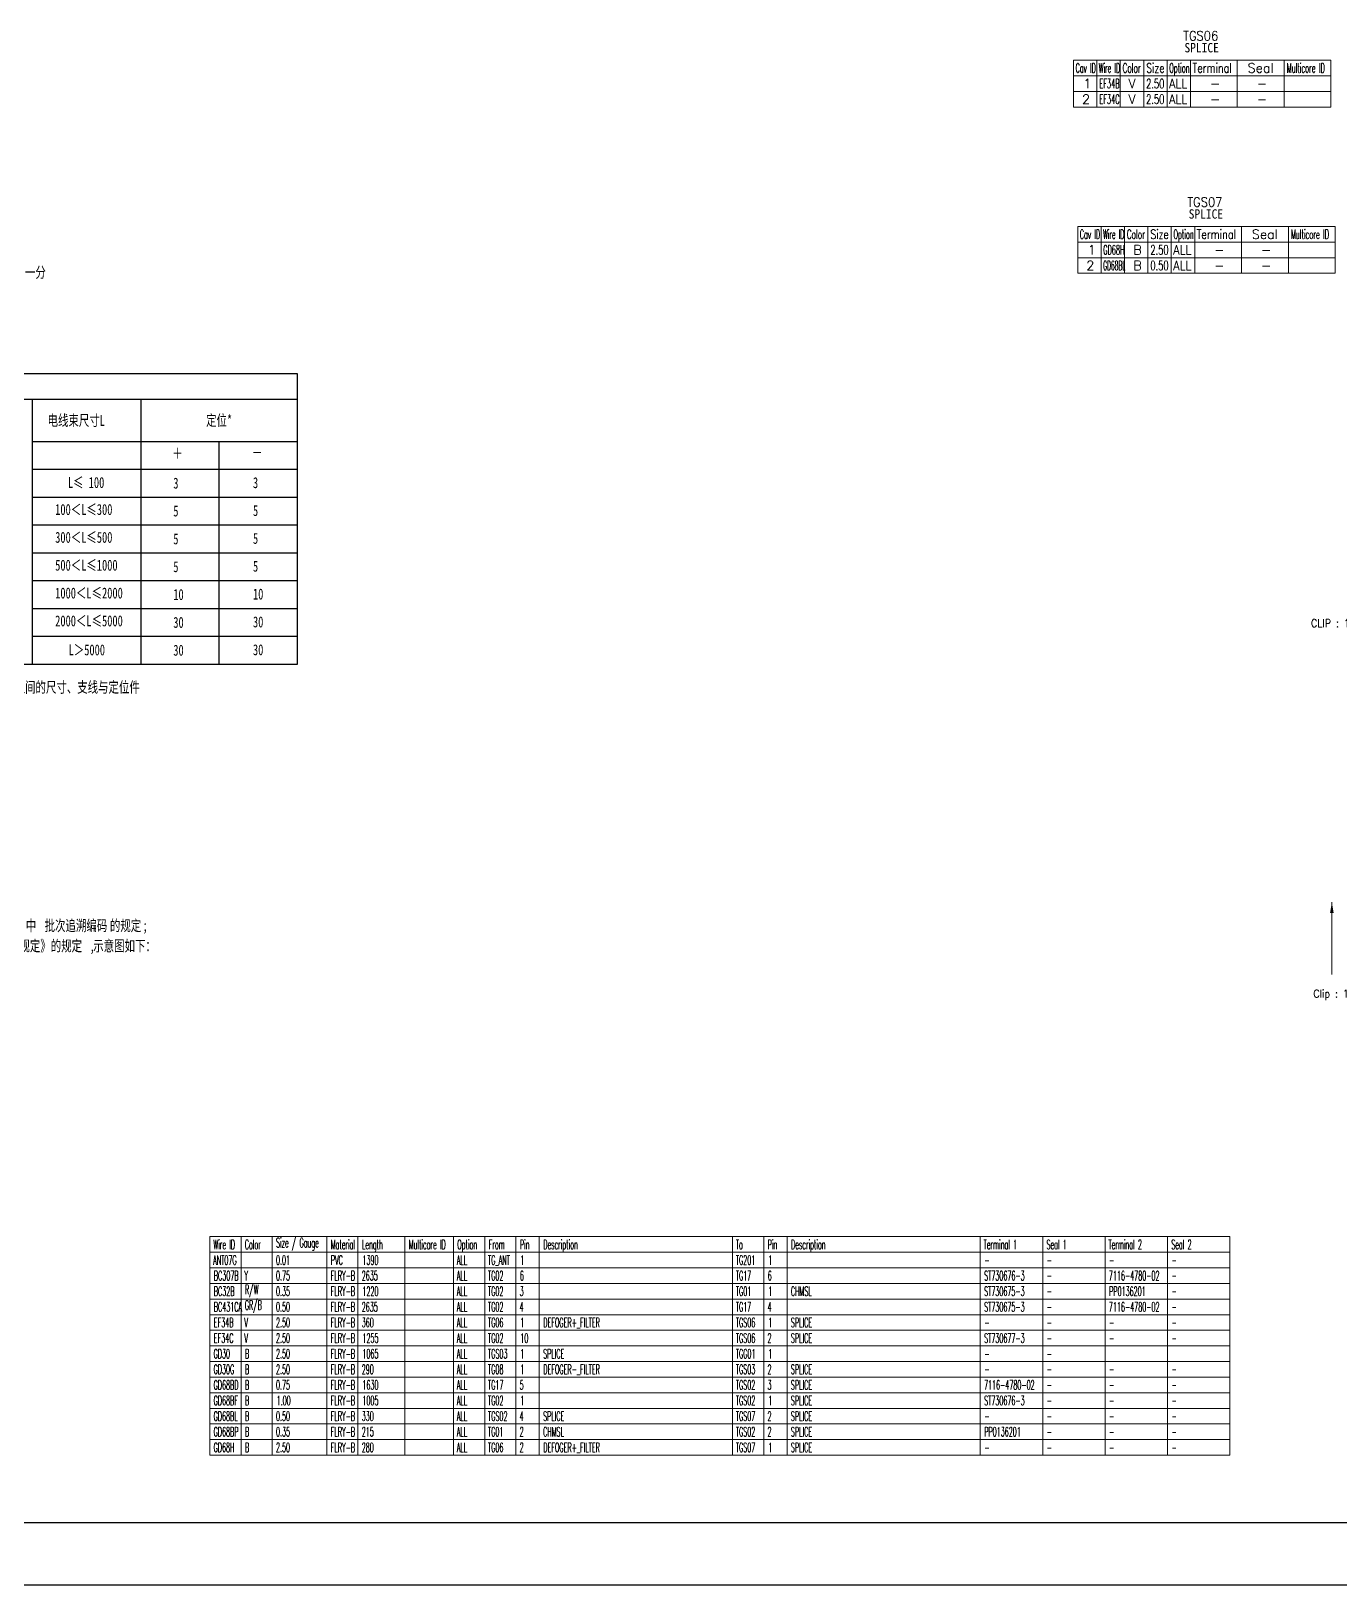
# Model space of a CAD drawing. Header units: inches. Extents: x 47316 to 59086, y 3141 to 11743.
# Drawn here: x 50473.1 to 50892.5, y 4313.7 to 4811.4 of the extents above; entities that cross this region are included whole.
import ezdxf

# ---------------------------------------------------------------- set-up
doc = ezdxf.new("R2010")
doc.units = ezdxf.units.IN
doc.header["$MEASUREMENT"] = 0
doc.layers.add('_BLACK_HOLE', color=7, linetype='Continuous')
doc.styles.get("Standard").update_dxf_attribs({"font": ''})
doc.styles.get('Standard').set_extended_font_data('SimSun')

msp = doc.modelspace()

# ---------------------------------------------------------------- linework, layer by layer
at = {"linetype": 'Continuous', "lineweight": 15}
for p, q in [((50530.41, 4355.23), (50530.41, 4425.23)), ((50530.41, 4425.23), (50857.26, 4425.23)), ((50540.41, 4355.23), (50540.41, 4425.23)), ((50550.41, 4355.23), (50550.41, 4425.23)), ((50567.88, 4355.23), (50567.88, 4425.23)), ((50577.88, 4355.23), (50577.88, 4425.23)), ((50592.88, 4355.23), (50592.88, 4425.23)), ((50608.48, 4355.23), (50608.48, 4425.23)), ((50618.48, 4355.23), (50618.48, 4425.23)), ((50628.48, 4355.23), (50628.48, 4425.23)), ((50635.98, 4355.23), (50635.98, 4425.23)), ((50697.87, 4355.23), (50697.87, 4425.23)), ((50707.87, 4355.23), (50707.87, 4425.23)), ((50715.37, 4355.23), (50715.37, 4425.23)), ((50777.26, 4355.23), (50777.26, 4425.23)), ((50797.26, 4355.23), (50797.26, 4425.23)), ((50817.26, 4355.23), (50817.26, 4425.23)), ((50837.26, 4355.23), (50837.26, 4425.23)), ((50857.26, 4355.23), (50857.26, 4425.23)), ((50530.41, 4420.23), (50857.26, 4420.23)), ((50530.41, 4415.23), (50857.26, 4415.23)), ((50530.41, 4410.23), (50857.26, 4410.23)), ((50530.41, 4405.23), (50857.26, 4405.23)), ((50530.41, 4400.23), (50857.26, 4400.23)), ((50530.41, 4395.23), (50857.26, 4395.23)), ((50530.41, 4390.23), (50857.26, 4390.23)), ((50530.41, 4385.23), (50857.26, 4385.23)), ((50530.41, 4380.23), (50857.26, 4380.23)), ((50530.41, 4375.23), (50857.26, 4375.23)), ((50530.41, 4370.23), (50857.26, 4370.23)), ((50530.41, 4365.23), (50857.26, 4365.23)), ((50530.41, 4360.23), (50857.26, 4360.23)), ((50530.41, 4355.23), (50857.26, 4355.23))]:
    msp.add_line(p, q, dxfattribs=at)
at = {"layer": '_BLACK_HOLE', "linetype": 'Continuous', "lineweight": 15}
for p, q in [((50807.12, 4802.07), (50889.62, 4802.07)), ((50807.12, 4797.07), (50807.12, 4802.07)), ((50807.12, 4797.07), (50889.62, 4797.07)), ((50808.47, 4748.81), (50890.97, 4748.81)), ((50808.47, 4743.81), (50808.47, 4748.81)), ((50808.47, 4743.81), (50890.97, 4743.81))]:
    msp.add_line(p, q, dxfattribs=at)
at = {"layer": '_BLACK_HOLE', "color": 7, "linetype": 'Continuous', "lineweight": 15}
for p, q in [((50814.62, 4797.07), (50814.62, 4802.07)), ((50822.12, 4797.07), (50822.12, 4802.07)), ((50829.62, 4797.07), (50829.62, 4802.07)), ((50837.12, 4797.07), (50837.12, 4802.07)), ((50844.62, 4797.07), (50844.62, 4802.07)), ((50859.62, 4797.07), (50859.62, 4802.07)), ((50874.62, 4797.07), (50874.62, 4802.07)), ((50889.62, 4797.07), (50889.62, 4802.07)), ((50815.97, 4743.81), (50815.97, 4748.81)), ((50823.47, 4743.81), (50823.47, 4748.81)), ((50830.97, 4743.81), (50830.97, 4748.81)), ((50838.47, 4743.81), (50838.47, 4748.81)), ((50845.97, 4743.81), (50845.97, 4748.81)), ((50860.97, 4743.81), (50860.97, 4748.81)), ((50875.97, 4743.81), (50875.97, 4748.81)), ((50890.97, 4743.81), (50890.97, 4748.81))]:
    msp.add_line(p, q, dxfattribs=at)
at = {"layer": '_BLACK_HOLE', "color": 102, "linetype": 'Continuous', "lineweight": 15}
for p, q in [((50814.62, 4792.07), (50814.62, 4797.07)), ((50822.12, 4792.07), (50822.12, 4797.07)), ((50829.62, 4792.07), (50829.62, 4797.07)), ((50837.12, 4792.07), (50837.12, 4797.07)), ((50844.62, 4792.07), (50844.62, 4797.07)), ((50859.62, 4792.07), (50859.62, 4797.07)), ((50874.62, 4792.07), (50874.62, 4797.07)), ((50814.62, 4787.07), (50814.62, 4792.07)), ((50822.12, 4787.07), (50822.12, 4792.07)), ((50829.62, 4787.07), (50829.62, 4792.07)), ((50837.12, 4787.07), (50837.12, 4792.07)), ((50844.62, 4787.07), (50844.62, 4792.07)), ((50859.62, 4787.07), (50859.62, 4792.07)), ((50874.62, 4787.07), (50874.62, 4792.07)), ((50815.97, 4738.81), (50815.97, 4743.81)), ((50823.47, 4738.81), (50823.47, 4743.81)), ((50830.97, 4738.81), (50830.97, 4743.81)), ((50838.47, 4738.81), (50838.47, 4743.81)), ((50845.97, 4738.81), (50845.97, 4743.81)), ((50860.97, 4738.81), (50860.97, 4743.81)), ((50875.97, 4738.81), (50875.97, 4743.81)), ((50815.97, 4733.81), (50815.97, 4738.81)), ((50823.47, 4733.81), (50823.47, 4738.81)), ((50830.97, 4733.81), (50830.97, 4738.81)), ((50838.47, 4733.81), (50838.47, 4738.81)), ((50845.97, 4733.81), (50845.97, 4738.81)), ((50860.97, 4733.81), (50860.97, 4738.81)), ((50875.97, 4733.81), (50875.97, 4738.81))]:
    msp.add_line(p, q, dxfattribs=at)
at = {"layer": '_BLACK_HOLE', "lineweight": -3}
for p, q in [((50558.47, 4701.61), (50330.15, 4701.61)), ((50558.47, 4608.61), (50558.47, 4701.61)), ((50330.15, 4693.5), (50508.38, 4693.5)), ((50473.51, 4693.5), (50473.51, 4608.61)), ((50508.38, 4608.61), (50508.38, 4693.5)), ((50508.38, 4693.5), (50558.47, 4693.5)), ((50473.51, 4679.96), (50558.47, 4679.96)), ((50533.27, 4679.96), (50533.27, 4608.61)), ((50473.51, 4671.04), (50558.47, 4671.04)), ((50473.51, 4662.12), (50558.47, 4662.12)), ((50473.51, 4653.2), (50558.47, 4653.2)), ((50473.51, 4644.28), (50558.47, 4644.28)), ((50473.51, 4635.36), (50558.47, 4635.36)), ((50473.51, 4626.45), (50558.47, 4626.45)), ((50473.51, 4617.53), (50558.47, 4617.53)), ((50330.15, 4608.61), (50558.47, 4608.61)), ((50282.93, 4333.67), (52025.93, 4333.67)), ((50262.93, 4313.67), (52045.93, 4313.67))]:
    msp.add_line(p, q, dxfattribs=at)
at = {"layer": '_BLACK_HOLE', "lineweight": 0}
msp.add_line((50889.91, 4532.35, 0), (50889.91, 4509.2, 0), dxfattribs=at)
at = {"layer": '_BLACK_HOLE', "linetype": 'Continuous', "lineweight": 15}
for points in [[(50807.12, 4792.07), (50807.12, 4797.07), (50889.62, 4797.07), (50889.62, 4792.07)], [(50807.12, 4787.07), (50807.12, 4792.07), (50889.62, 4792.07), (50889.62, 4787.07)], [(50808.47, 4738.81), (50808.47, 4743.81), (50890.97, 4743.81), (50890.97, 4738.81)], [(50808.47, 4733.81), (50808.47, 4738.81), (50890.97, 4738.81), (50890.97, 4733.81)]]:
    msp.add_lwpolyline(points, close=True, dxfattribs=at)
at = {"layer": '_BLACK_HOLE', "lineweight": 0}
msp.add_solid([(50889.34, 4528.95, 0), (50890.48, 4528.95, 0), (50889.91, 4532.35, 0)], dxfattribs=at)

# ---------------------------------------------------------------- texts
at = {"color": 140, "linetype": 'Continuous', "lineweight": 15, "char_height": 3, "attachment_point": 1}
for s, insert, width in [('\\Fromans.shx;\\W0.5000000000;\\T1.0000000000;\\o\\lSize / Gauge', (50551.63, 4424.8), 15.9286), ('\\Fromans.shx;\\W0.5000000000;\\T1.0000000000;\\o\\lWire ID', (50531.56, 4424.23), 8.0714), ('\\Fromans.shx;\\W0.5000000000;\\T1.0000000000;\\o\\lColor', (50541.63, 4424.23), 5.7143), ('\\Fromans.shx;\\W0.5000000000;\\T1.0000000000;\\o\\lMaterial', (50569.17, 4424.23), 8.6429), ('\\Fromans.shx;\\W0.5000000000;\\T1.0000000000;\\o\\lLength', (50579.17, 4424.23), 7.4286), ('\\Fromans.shx;\\W0.5000000000;\\T1.0000000000;\\o\\lMulticore ID', (50594.17, 4424.23), 13.5), ('\\Fromans.shx;\\W0.5000000000;\\T1.0000000000;\\o\\lOption', (50609.7, 4424.23), 7.0714), ('\\Fromans.shx;\\W0.5000000000;\\T1.0000000000;\\o\\lFrom', (50619.77, 4424.23), 5.7143), ('\\Fromans.shx;\\W0.5000000000;\\T1.0000000000;\\o\\lPin', (50629.77, 4424.23), 3.4286), ('\\Fromans.shx;\\W0.5000000000;\\T1.0000000000;\\o\\lDescription', (50637.27, 4424.23), 12.2857), ('\\Fromans.shx;\\W0.5000000000;\\T1.0000000000;\\o\\lTo', (50698.94, 4424.23), 2.5), ('\\Fromans.shx;\\W0.5000000000;\\T1.0000000000;\\o\\lPin', (50709.16, 4424.23), 3.4286), ('\\Fromans.shx;\\W0.5000000000;\\T1.0000000000;\\o\\lDescription', (50716.66, 4424.23), 12.2857), ('\\Fromans.shx;\\W0.5000000000;\\T1.0000000000;\\o\\lTerminal 1', (50778.33, 4424.23), 12.2857), ('\\Fromans.shx;\\W0.5000000000;\\T1.0000000000;\\o\\lSeal 1', (50798.48, 4424.23), 7.5714), ('\\Fromans.shx;\\W0.5000000000;\\T1.0000000000;\\o\\lTerminal 2', (50818.33, 4424.23), 12.2857), ('\\Fromans.shx;\\W0.5000000000;\\T1.0000000000;\\o\\lSeal 2', (50838.48, 4424.23), 7.5714)]:
    msp.add_mtext(s, dxfattribs=dict(at, insert=insert, width=width))
at = {"color": 7, "linetype": 'Continuous', "lineweight": 15, "char_height": 3, "attachment_point": 1}
for s, insert, width in [('\\Fromans.shx;\\W0.5000000000;\\T1.0000000000;\\o\\lANT07G', (50531.48, 4419.23), 8.3571), ('\\Fromans.shx;\\W0.5000000000;\\T1.0000000000;\\o\\l0.01', (50551.63, 4419.23), 5), ('\\Fromans.shx;\\W0.5000000000;\\T1.0000000000;\\o\\lPVC', (50569.17, 4419.23), 4.2857), ('\\Fromans.shx;\\W0.5000000000;\\T1.0000000000;\\o\\l1390', (50579.31, 4419.23), 5.7143), ('\\Fromans.shx;\\W0.5000000000;\\T1.0000000000;\\o\\lALL', (50609.55, 4419.23), 3.7143), ('\\Fromans.shx;\\W0.5000000000;\\T1.0000000000;\\o\\lTG_ANT', (50619.55, 4419.23), 8.3571), ('\\Fromans.shx;\\W0.5000000000;\\T1.0000000000;\\o\\l1', (50629.91, 4419.23), 1.4286), ('\\Fromans.shx;\\W0.5000000000;\\T1.0000000000;\\o\\lTG201', (50698.94, 4419.23), 6.9286), ('\\Fromans.shx;\\W0.5000000000;\\T1.0000000000;\\o\\l1', (50709.3, 4419.23), 1.4286), ('\\Fromans.shx;\\W0.5000000000;\\T1.0000000000;\\o\\l-', (50778.55, 4419.23), 1.8571), ('\\Fromans.shx;\\W0.5000000000;\\T1.0000000000;\\o\\l-', (50798.55, 4419.23), 1.8571), ('\\Fromans.shx;\\W0.5000000000;\\T1.0000000000;\\o\\l-', (50818.55, 4419.23), 1.8571), ('\\Fromans.shx;\\W0.5000000000;\\T1.0000000000;\\o\\l-', (50838.55, 4419.23), 1.8571), ('\\Fromans.shx;\\W0.5000000000;\\T1.0000000000;\\o\\lBC307B', (50531.7, 4414.23), 8.7857), ('\\Fromans.shx;\\W0.5000000000;\\T1.0000000000;\\o\\lY', (50541.48, 4414.23), 1.2857), ('\\Fromans.shx;\\W0.5000000000;\\T1.0000000000;\\o\\lR/W', (50541.7, 4409.8), 4.7857), ('\\Fromans.shx;\\W0.5000000000;\\T1.0000000000;\\o\\l0.75', (50551.63, 4414.23), 5), ('\\Fromans.shx;\\W0.5000000000;\\T1.0000000000;\\o\\lFLRY-B', (50569.17, 4414.23), 8.6429), ('\\Fromans.shx;\\W0.5000000000;\\T1.0000000000;\\o\\l2635', (50579.1, 4414.23), 5.7143), ('\\Fromans.shx;\\W0.5000000000;\\T1.0000000000;\\o\\lALL', (50609.55, 4414.23), 3.7143), ('\\Fromans.shx;\\W0.5000000000;\\T1.0000000000;\\o\\lTG02', (50619.55, 4414.23), 5.5), ('\\Fromans.shx;\\W0.5000000000;\\T1.0000000000;\\o\\l6', (50629.77, 4414.23), 1.4286), ('\\Fromans.shx;\\W0.5000000000;\\T1.0000000000;\\o\\lTG17', (50698.94, 4414.23), 5.5), ('\\Fromans.shx;\\W0.5000000000;\\T1.0000000000;\\o\\l6', (50709.16, 4414.23), 1.4286), ('\\Fromans.shx;\\W0.5000000000;\\T1.0000000000;\\o\\lST730676-3', (50778.48, 4414.23), 14.4286), ('\\Fromans.shx;\\W0.5000000000;\\T1.0000000000;\\o\\l-', (50798.55, 4414.23), 1.8571), ('\\Fromans.shx;\\W0.5000000000;\\T1.0000000000;\\o\\l7116-4780-02', (50818.48, 4414.23), 18), ('\\Fromans.shx;\\W0.5000000000;\\T1.0000000000;\\o\\l-', (50838.55, 4414.23), 1.8571), ('\\Fromans.shx;\\W0.5000000000;\\T1.0000000000;\\o\\lBC32B', (50531.7, 4409.23), 7.3571), ('\\Fromans.shx;\\W0.5000000000;\\T1.0000000000;\\o\\lGR/B', (50541.63, 4404.8), 6.0714), ('\\Fromans.shx;\\W0.5000000000;\\T1.0000000000;\\o\\l0.35', (50551.63, 4409.23), 5), ('\\Fromans.shx;\\W0.5000000000;\\T1.0000000000;\\o\\lFLRY-B', (50569.17, 4409.23), 8.6429), ('\\Fromans.shx;\\W0.5000000000;\\T1.0000000000;\\o\\l1220', (50579.31, 4409.23), 5.7143), ('\\Fromans.shx;\\W0.5000000000;\\T1.0000000000;\\o\\lALL', (50609.55, 4409.23), 3.7143), ('\\Fromans.shx;\\W0.5000000000;\\T1.0000000000;\\o\\lTG02', (50619.55, 4409.23), 5.5), ('\\Fromans.shx;\\W0.5000000000;\\T1.0000000000;\\o\\l3', (50629.7, 4409.23), 1.4286), ('\\Fromans.shx;\\W0.5000000000;\\T1.0000000000;\\o\\lTG01', (50698.94, 4409.23), 5.5), ('\\Fromans.shx;\\W0.5000000000;\\T1.0000000000;\\o\\l1', (50709.3, 4409.23), 1.4286), ('\\Fromans.shx;\\W0.5000000000;\\T1.0000000000;\\o\\lCHMSL', (50716.59, 4409.23), 7.4286), ('\\Fromans.shx;\\W0.5000000000;\\T1.0000000000;\\o\\lST730675-3', (50778.48, 4409.23), 14.4286), ('\\Fromans.shx;\\W0.5000000000;\\T1.0000000000;\\o\\l-', (50798.55, 4409.23), 1.8571), ('\\Fromans.shx;\\W0.5000000000;\\T1.0000000000;\\o\\lPP0136201', (50818.55, 4409.23), 13), ('\\Fromans.shx;\\W0.5000000000;\\T1.0000000000;\\o\\l-', (50838.55, 4409.23), 1.8571), ('\\Fromans.shx;\\W0.5000000000;\\T1.0000000000;\\o\\lBC431CA', (50531.7, 4404.23), 10.0714), ('\\Fromans.shx;\\W0.5000000000;\\T1.0000000000;\\o\\l0.50', (50551.63, 4404.23), 5), ('\\Fromans.shx;\\W0.5000000000;\\T1.0000000000;\\o\\lFLRY-B', (50569.17, 4404.23), 8.6429), ('\\Fromans.shx;\\W0.5000000000;\\T1.0000000000;\\o\\l2635', (50579.1, 4404.23), 5.7143), ('\\Fromans.shx;\\W0.5000000000;\\T1.0000000000;\\o\\lALL', (50609.55, 4404.23), 3.7143), ('\\Fromans.shx;\\W0.5000000000;\\T1.0000000000;\\o\\lTG02', (50619.55, 4404.23), 5.5), ('\\Fromans.shx;\\W0.5000000000;\\T1.0000000000;\\o\\l4', (50629.7, 4404.23), 1.4286), ('\\Fromans.shx;\\W0.5000000000;\\T1.0000000000;\\o\\lTG17', (50698.94, 4404.23), 5.5), ('\\Fromans.shx;\\W0.5000000000;\\T1.0000000000;\\o\\l4', (50709.09, 4404.23), 1.4286), ('\\Fromans.shx;\\W0.5000000000;\\T1.0000000000;\\o\\lST730675-3', (50778.48, 4404.23), 14.4286), ('\\Fromans.shx;\\W0.5000000000;\\T1.0000000000;\\o\\l-', (50798.55, 4404.23), 1.8571), ('\\Fromans.shx;\\W0.5000000000;\\T1.0000000000;\\o\\l7116-4780-02', (50818.48, 4404.23), 18), ('\\Fromans.shx;\\W0.5000000000;\\T1.0000000000;\\o\\l-', (50838.55, 4404.23), 1.8571), ('\\Fromans.shx;\\W0.5000000000;\\T1.0000000000;\\o\\lEF34B', (50531.7, 4399.23), 7), ('\\Fromans.shx;\\W0.5000000000;\\T1.0000000000;\\o\\lV', (50541.48, 4399.23), 1.2857), ('\\Fromans.shx;\\W0.5000000000;\\T1.0000000000;\\o\\l2.50', (50551.63, 4399.23), 5), ('\\Fromans.shx;\\W0.5000000000;\\T1.0000000000;\\o\\lFLRY-B', (50569.17, 4399.23), 8.6429), ('\\Fromans.shx;\\W0.5000000000;\\T1.0000000000;\\o\\l360', (50579.1, 4399.23), 4.2857), ('\\Fromans.shx;\\W0.5000000000;\\T1.0000000000;\\o\\lALL', (50609.55, 4399.23), 3.7143), ('\\Fromans.shx;\\W0.5000000000;\\T1.0000000000;\\o\\lTG06', (50619.55, 4399.23), 5.5), ('\\Fromans.shx;\\W0.5000000000;\\T1.0000000000;\\o\\l1', (50629.91, 4399.23), 1.4286), ('\\Fromans.shx;\\W0.5000000000;\\T1.0000000000;\\o\\lDEFOGER+_FILTER', (50637.27, 4399.23), 20.7143), ('\\Fromans.shx;\\W0.5000000000;\\T1.0000000000;\\o\\lTGS06', (50698.94, 4399.23), 6.9286), ('\\Fromans.shx;\\W0.5000000000;\\T1.0000000000;\\o\\l1', (50709.3, 4399.23), 1.4286), ('\\Fromans.shx;\\W0.5000000000;\\T1.0000000000;\\o\\lSPLICE', (50716.59, 4399.23), 7.5714), ('\\Fromans.shx;\\W0.5000000000;\\T1.0000000000;\\o\\l-', (50778.55, 4399.23), 1.8571), ('\\Fromans.shx;\\W0.5000000000;\\T1.0000000000;\\o\\l-', (50798.55, 4399.23), 1.8571), ('\\Fromans.shx;\\W0.5000000000;\\T1.0000000000;\\o\\l-', (50818.55, 4399.23), 1.8571), ('\\Fromans.shx;\\W0.5000000000;\\T1.0000000000;\\o\\l-', (50838.55, 4399.23), 1.8571), ('\\Fromans.shx;\\W0.5000000000;\\T1.0000000000;\\o\\lEF34C', (50531.7, 4394.23), 7), ('\\Fromans.shx;\\W0.5000000000;\\T1.0000000000;\\o\\lV', (50541.48, 4394.23), 1.2857), ('\\Fromans.shx;\\W0.5000000000;\\T1.0000000000;\\o\\l2.50', (50551.63, 4394.23), 5), ('\\Fromans.shx;\\W0.5000000000;\\T1.0000000000;\\o\\lFLRY-B', (50569.17, 4394.23), 8.6429), ('\\Fromans.shx;\\W0.5000000000;\\T1.0000000000;\\o\\l1255', (50579.31, 4394.23), 5.7143), ('\\Fromans.shx;\\W0.5000000000;\\T1.0000000000;\\o\\lALL', (50609.55, 4394.23), 3.7143), ('\\Fromans.shx;\\W0.5000000000;\\T1.0000000000;\\o\\lTG02', (50619.55, 4394.23), 5.5), ('\\Fromans.shx;\\W0.5000000000;\\T1.0000000000;\\o\\l10', (50629.91, 4394.23), 2.8571), ('\\Fromans.shx;\\W0.5000000000;\\T1.0000000000;\\o\\lTGS06', (50698.94, 4394.23), 6.9286), ('\\Fromans.shx;\\W0.5000000000;\\T1.0000000000;\\o\\l2', (50709.09, 4394.23), 1.4286), ('\\Fromans.shx;\\W0.5000000000;\\T1.0000000000;\\o\\lSPLICE', (50716.59, 4394.23), 7.5714), ('\\Fromans.shx;\\W0.5000000000;\\T1.0000000000;\\o\\lST730677-3', (50778.48, 4394.23), 14.4286), ('\\Fromans.shx;\\W0.5000000000;\\T1.0000000000;\\o\\l-', (50798.55, 4394.23), 1.8571), ('\\Fromans.shx;\\W0.5000000000;\\T1.0000000000;\\o\\l-', (50818.55, 4394.23), 1.8571), ('\\Fromans.shx;\\W0.5000000000;\\T1.0000000000;\\o\\l-', (50838.55, 4394.23), 1.8571), ('\\Fromans.shx;\\W0.5000000000;\\T1.0000000000;\\o\\lGD30', (50531.63, 4389.23), 5.8571), ('\\Fromans.shx;\\W0.5000000000;\\T1.0000000000;\\o\\lB', (50541.7, 4389.23), 1.5), ('\\Fromans.shx;\\W0.5000000000;\\T1.0000000000;\\o\\l2.50', (50551.63, 4389.23), 5), ('\\Fromans.shx;\\W0.5000000000;\\T1.0000000000;\\o\\lFLRY-B', (50569.17, 4389.23), 8.6429), ('\\Fromans.shx;\\W0.5000000000;\\T1.0000000000;\\o\\l1065', (50579.31, 4389.23), 5.7143), ('\\Fromans.shx;\\W0.5000000000;\\T1.0000000000;\\o\\lALL', (50609.55, 4389.23), 3.7143), ('\\Fromans.shx;\\W0.5000000000;\\T1.0000000000;\\o\\lTGS03', (50619.55, 4389.23), 6.9286), ('\\Fromans.shx;\\W0.5000000000;\\T1.0000000000;\\o\\l1', (50629.91, 4389.23), 1.4286), ('\\Fromans.shx;\\W0.5000000000;\\T1.0000000000;\\o\\lSPLICE', (50637.2, 4389.23), 7.5714), ('\\Fromans.shx;\\W0.5000000000;\\T1.0000000000;\\o\\lTGG01', (50698.94, 4389.23), 7), ('\\Fromans.shx;\\W0.5000000000;\\T1.0000000000;\\o\\l1', (50709.3, 4389.23), 1.4286), ('\\Fromans.shx;\\W0.5000000000;\\T1.0000000000;\\o\\l-', (50778.55, 4389.23), 1.8571), ('\\Fromans.shx;\\W0.5000000000;\\T1.0000000000;\\o\\l-', (50798.55, 4389.23), 1.8571), ('\\Fromans.shx;\\W0.5000000000;\\T1.0000000000;\\o\\lGD30G', (50531.63, 4384.23), 7.3571), ('\\Fromans.shx;\\W0.5000000000;\\T1.0000000000;\\o\\lB', (50541.7, 4384.23), 1.5), ('\\Fromans.shx;\\W0.5000000000;\\T1.0000000000;\\o\\l2.50', (50551.63, 4384.23), 5), ('\\Fromans.shx;\\W0.5000000000;\\T1.0000000000;\\o\\lFLRY-B', (50569.17, 4384.23), 8.6429), ('\\Fromans.shx;\\W0.5000000000;\\T1.0000000000;\\o\\l290', (50579.1, 4384.23), 4.2857), ('\\Fromans.shx;\\W0.5000000000;\\T1.0000000000;\\o\\lALL', (50609.55, 4384.23), 3.7143), ('\\Fromans.shx;\\W0.5000000000;\\T1.0000000000;\\o\\lTG08', (50619.55, 4384.23), 5.5), ('\\Fromans.shx;\\W0.5000000000;\\T1.0000000000;\\o\\l1', (50629.91, 4384.23), 1.4286), ('\\Fromans.shx;\\W0.5000000000;\\T1.0000000000;\\o\\lDEFOGER-_FILTER', (50637.27, 4384.23), 20.7143), ('\\Fromans.shx;\\W0.5000000000;\\T1.0000000000;\\o\\lTGS03', (50698.94, 4384.23), 6.9286), ('\\Fromans.shx;\\W0.5000000000;\\T1.0000000000;\\o\\l2', (50709.09, 4384.23), 1.4286), ('\\Fromans.shx;\\W0.5000000000;\\T1.0000000000;\\o\\lSPLICE', (50716.59, 4384.23), 7.5714), ('\\Fromans.shx;\\W0.5000000000;\\T1.0000000000;\\o\\l-', (50778.55, 4384.23), 1.8571), ('\\Fromans.shx;\\W0.5000000000;\\T1.0000000000;\\o\\l-', (50798.55, 4384.23), 1.8571), ('\\Fromans.shx;\\W0.5000000000;\\T1.0000000000;\\o\\l-', (50818.55, 4384.23), 1.8571), ('\\Fromans.shx;\\W0.5000000000;\\T1.0000000000;\\o\\l-', (50838.55, 4384.23), 1.8571), ('\\Fromans.shx;\\W0.5000000000;\\T1.0000000000;\\o\\lGD68BD', (50531.63, 4379.23), 8.8571), ('\\Fromans.shx;\\W0.5000000000;\\T1.0000000000;\\o\\lB', (50541.7, 4379.23), 1.5), ('\\Fromans.shx;\\W0.5000000000;\\T1.0000000000;\\o\\l0.75', (50551.63, 4379.23), 5), ('\\Fromans.shx;\\W0.5000000000;\\T1.0000000000;\\o\\lFLRY-B', (50569.17, 4379.23), 8.6429), ('\\Fromans.shx;\\W0.5000000000;\\T1.0000000000;\\o\\l1630', (50579.31, 4379.23), 5.7143), ('\\Fromans.shx;\\W0.5000000000;\\T1.0000000000;\\o\\lALL', (50609.55, 4379.23), 3.7143), ('\\Fromans.shx;\\W0.5000000000;\\T1.0000000000;\\o\\lTG17', (50619.55, 4379.23), 5.5), ('\\Fromans.shx;\\W0.5000000000;\\T1.0000000000;\\o\\l5', (50629.7, 4379.23), 1.4286), ('\\Fromans.shx;\\W0.5000000000;\\T1.0000000000;\\o\\lTGS02', (50698.94, 4379.23), 6.9286), ('\\Fromans.shx;\\W0.5000000000;\\T1.0000000000;\\o\\l3', (50709.09, 4379.23), 1.4286), ('\\Fromans.shx;\\W0.5000000000;\\T1.0000000000;\\o\\lSPLICE', (50716.59, 4379.23), 7.5714), ('\\Fromans.shx;\\W0.5000000000;\\T1.0000000000;\\o\\l7116-4780-02', (50778.48, 4379.23), 18), ('\\Fromans.shx;\\W0.5000000000;\\T1.0000000000;\\o\\l-', (50798.55, 4379.23), 1.8571), ('\\Fromans.shx;\\W0.5000000000;\\T1.0000000000;\\o\\l-', (50818.55, 4379.23), 1.8571), ('\\Fromans.shx;\\W0.5000000000;\\T1.0000000000;\\o\\l-', (50838.55, 4379.23), 1.8571), ('\\Fromans.shx;\\W0.5000000000;\\T1.0000000000;\\o\\lGD68BF', (50531.63, 4374.23), 8.6429), ('\\Fromans.shx;\\W0.5000000000;\\T1.0000000000;\\o\\lB', (50541.7, 4374.23), 1.5), ('\\Fromans.shx;\\W0.5000000000;\\T1.0000000000;\\o\\l1.00', (50551.84, 4374.23), 5), ('\\Fromans.shx;\\W0.5000000000;\\T1.0000000000;\\o\\lFLRY-B', (50569.17, 4374.23), 8.6429), ('\\Fromans.shx;\\W0.5000000000;\\T1.0000000000;\\o\\l1005', (50579.31, 4374.23), 5.7143), ('\\Fromans.shx;\\W0.5000000000;\\T1.0000000000;\\o\\lALL', (50609.55, 4374.23), 3.7143), ('\\Fromans.shx;\\W0.5000000000;\\T1.0000000000;\\o\\lTG02', (50619.55, 4374.23), 5.5), ('\\Fromans.shx;\\W0.5000000000;\\T1.0000000000;\\o\\l1', (50629.91, 4374.23), 1.4286), ('\\Fromans.shx;\\W0.5000000000;\\T1.0000000000;\\o\\lTGS02', (50698.94, 4374.23), 6.9286), ('\\Fromans.shx;\\W0.5000000000;\\T1.0000000000;\\o\\l1', (50709.3, 4374.23), 1.4286), ('\\Fromans.shx;\\W0.5000000000;\\T1.0000000000;\\o\\lSPLICE', (50716.59, 4374.23), 7.5714), ('\\Fromans.shx;\\W0.5000000000;\\T1.0000000000;\\o\\lST730676-3', (50778.48, 4374.23), 14.4286), ('\\Fromans.shx;\\W0.5000000000;\\T1.0000000000;\\o\\l-', (50798.55, 4374.23), 1.8571), ('\\Fromans.shx;\\W0.5000000000;\\T1.0000000000;\\o\\l-', (50818.55, 4374.23), 1.8571), ('\\Fromans.shx;\\W0.5000000000;\\T1.0000000000;\\o\\l-', (50838.55, 4374.23), 1.8571), ('\\Fromans.shx;\\W0.5000000000;\\T1.0000000000;\\o\\lGD68BL', (50531.63, 4369.23), 8.5714), ('\\Fromans.shx;\\W0.5000000000;\\T1.0000000000;\\o\\lB', (50541.7, 4369.23), 1.5), ('\\Fromans.shx;\\W0.5000000000;\\T1.0000000000;\\o\\l0.50', (50551.63, 4369.23), 5), ('\\Fromans.shx;\\W0.5000000000;\\T1.0000000000;\\o\\lFLRY-B', (50569.17, 4369.23), 8.6429), ('\\Fromans.shx;\\W0.5000000000;\\T1.0000000000;\\o\\l330', (50579.1, 4369.23), 4.2857), ('\\Fromans.shx;\\W0.5000000000;\\T1.0000000000;\\o\\lALL', (50609.55, 4369.23), 3.7143), ('\\Fromans.shx;\\W0.5000000000;\\T1.0000000000;\\o\\lTGS02', (50619.55, 4369.23), 6.9286), ('\\Fromans.shx;\\W0.5000000000;\\T1.0000000000;\\o\\l4', (50629.7, 4369.23), 1.4286), ('\\Fromans.shx;\\W0.5000000000;\\T1.0000000000;\\o\\lSPLICE', (50637.2, 4369.23), 7.5714), ('\\Fromans.shx;\\W0.5000000000;\\T1.0000000000;\\o\\lTGS07', (50698.94, 4369.23), 6.9286), ('\\Fromans.shx;\\W0.5000000000;\\T1.0000000000;\\o\\l2', (50709.09, 4369.23), 1.4286), ('\\Fromans.shx;\\W0.5000000000;\\T1.0000000000;\\o\\lSPLICE', (50716.59, 4369.23), 7.5714), ('\\Fromans.shx;\\W0.5000000000;\\T1.0000000000;\\o\\l-', (50778.55, 4369.23), 1.8571), ('\\Fromans.shx;\\W0.5000000000;\\T1.0000000000;\\o\\l-', (50798.55, 4369.23), 1.8571), ('\\Fromans.shx;\\W0.5000000000;\\T1.0000000000;\\o\\l-', (50818.55, 4369.23), 1.8571), ('\\Fromans.shx;\\W0.5000000000;\\T1.0000000000;\\o\\l-', (50838.55, 4369.23), 1.8571), ('\\Fromans.shx;\\W0.5000000000;\\T1.0000000000;\\o\\lGD68BP', (50531.63, 4364.23), 8.8571), ('\\Fromans.shx;\\W0.5000000000;\\T1.0000000000;\\o\\lB', (50541.7, 4364.23), 1.5), ('\\Fromans.shx;\\W0.5000000000;\\T1.0000000000;\\o\\l0.35', (50551.63, 4364.23), 5), ('\\Fromans.shx;\\W0.5000000000;\\T1.0000000000;\\o\\lFLRY-B', (50569.17, 4364.23), 8.6429), ('\\Fromans.shx;\\W0.5000000000;\\T1.0000000000;\\o\\l215', (50579.1, 4364.23), 4.2857), ('\\Fromans.shx;\\W0.5000000000;\\T1.0000000000;\\o\\lALL', (50609.55, 4364.23), 3.7143), ('\\Fromans.shx;\\W0.5000000000;\\T1.0000000000;\\o\\lTG01', (50619.55, 4364.23), 5.5), ('\\Fromans.shx;\\W0.5000000000;\\T1.0000000000;\\o\\l2', (50629.7, 4364.23), 1.4286), ('\\Fromans.shx;\\W0.5000000000;\\T1.0000000000;\\o\\lCHMSL', (50637.2, 4364.23), 7.4286), ('\\Fromans.shx;\\W0.5000000000;\\T1.0000000000;\\o\\lTGS02', (50698.94, 4364.23), 6.9286), ('\\Fromans.shx;\\W0.5000000000;\\T1.0000000000;\\o\\l2', (50709.09, 4364.23), 1.4286), ('\\Fromans.shx;\\W0.5000000000;\\T1.0000000000;\\o\\lSPLICE', (50716.59, 4364.23), 7.5714), ('\\Fromans.shx;\\W0.5000000000;\\T1.0000000000;\\o\\lPP0136201', (50778.55, 4364.23), 13), ('\\Fromans.shx;\\W0.5000000000;\\T1.0000000000;\\o\\l-', (50798.55, 4364.23), 1.8571), ('\\Fromans.shx;\\W0.5000000000;\\T1.0000000000;\\o\\l-', (50818.55, 4364.23), 1.8571), ('\\Fromans.shx;\\W0.5000000000;\\T1.0000000000;\\o\\l-', (50838.55, 4364.23), 1.8571), ('\\Fromans.shx;\\W0.5000000000;\\T1.0000000000;\\o\\lGD68H', (50531.63, 4359.23), 7.4286), ('\\Fromans.shx;\\W0.5000000000;\\T1.0000000000;\\o\\lB', (50541.7, 4359.23), 1.5), ('\\Fromans.shx;\\W0.5000000000;\\T1.0000000000;\\o\\l2.50', (50551.63, 4359.23), 5), ('\\Fromans.shx;\\W0.5000000000;\\T1.0000000000;\\o\\lFLRY-B', (50569.17, 4359.23), 8.6429), ('\\Fromans.shx;\\W0.5000000000;\\T1.0000000000;\\o\\l280', (50579.1, 4359.23), 4.2857), ('\\Fromans.shx;\\W0.5000000000;\\T1.0000000000;\\o\\lALL', (50609.55, 4359.23), 3.7143), ('\\Fromans.shx;\\W0.5000000000;\\T1.0000000000;\\o\\lTG06', (50619.55, 4359.23), 5.5), ('\\Fromans.shx;\\W0.5000000000;\\T1.0000000000;\\o\\l2', (50629.7, 4359.23), 1.4286), ('\\Fromans.shx;\\W0.5000000000;\\T1.0000000000;\\o\\lDEFOGER+_FILTER', (50637.27, 4359.23), 20.7143), ('\\Fromans.shx;\\W0.5000000000;\\T1.0000000000;\\o\\lTGS07', (50698.94, 4359.23), 6.9286), ('\\Fromans.shx;\\W0.5000000000;\\T1.0000000000;\\o\\l1', (50709.3, 4359.23), 1.4286), ('\\Fromans.shx;\\W0.5000000000;\\T1.0000000000;\\o\\lSPLICE', (50716.59, 4359.23), 7.5714), ('\\Fromans.shx;\\W0.5000000000;\\T1.0000000000;\\o\\l-', (50778.55, 4359.23), 1.8571), ('\\Fromans.shx;\\W0.5000000000;\\T1.0000000000;\\o\\l-', (50798.55, 4359.23), 1.8571), ('\\Fromans.shx;\\W0.5000000000;\\T1.0000000000;\\o\\l-', (50818.55, 4359.23), 1.8571), ('\\Fromans.shx;\\W0.5000000000;\\T1.0000000000;\\o\\l-', (50838.55, 4359.23), 1.8571)]:
    msp.add_mtext(s, dxfattribs=dict(at, insert=insert, width=width))
at = {"layer": '_BLACK_HOLE', "lineweight": -3, "width": 0.7}
for s, p in [('，同一分', (50464.51, 4732.37)), ('电线束尺寸L', (50478.44, 4684.94)), ('定位*', (50529.22, 4684.95)), ('＋', (50518.43, 4674.42)), ('－', (50543.95, 4674.57)), ('L≤ 100', (50484.95, 4665.04)), ('3', (50518.71, 4664.84)), ('3', (50544.24, 4664.98)), ('100＜L≤300', (50480.87, 4656.4)), ('5', (50518.71, 4655.92)), ('5', (50544.24, 4656.06)), ('300＜L≤500', (50480.87, 4647.48)), ('5', (50518.71, 4647)), ('5', (50544.24, 4647.14)), ('500＜L≤1000', (50480.87, 4638.56)), ('5', (50518.71, 4638.08)), ('5', (50544.24, 4638.23)), ('1000＜L≤2000', (50480.87, 4629.64)), ('10', (50518.71, 4629.16)), ('10', (50544.24, 4629.31)), ('2000＜L≤5000', (50480.87, 4620.72)), ('30', (50518.71, 4620.24)), ('30', (50544.24, 4620.39)), ('L＞5000', (50485.17, 4611.43)), ('30', (50518.71, 4611.32)), ('30', (50544.24, 4611.47)), ('适用于定位件之间、固定支架之间、定位件与固定支架之间、干线与定位件或固定支架之间的尺寸、支线与定位件', (50340.9, 4599.48)), ('《汽车零部件条形码和二维码管理规则》中', (50411.3, 4523.13)), ('批次追溯编码', (50477.5, 4523.13)), ('的规定', (50498.41, 4523.13)), (';', (50508.86, 4523.13)), ('《汽车零部件永久性标识规定》的规定', (50432.67, 4516.63)), ('示意图如下：', (50493.07, 4516.63)), (',', (50491.91, 4516.63))]:
    msp.add_text(s, height=3.5, dxfattribs=at).set_placement(p)
at = {"layer": '_BLACK_HOLE', "color": 6, "linetype": 'Continuous', "lineweight": 20, "char_height": 3, "attachment_point": 1}
for s, insert, width in [('\\Fromans.shx;\\W0.9000000000;\\T1.0000000000;\\o\\lTGS06', (50842.26, 4811.39), 12.4714), ('\\f黑体|b0|i0|c1|p0;\\W0.9000000000;\\T1.0000000000;\\o\\lSPLICE', (50842.68, 4807.57), 11.6494), ('\\Fromans.shx;\\W0.9000000000;\\T1.0000000000;\\o\\lTGS07', (50843.61, 4758.13), 12.4714), ('\\f黑体|b0|i0|c1|p0;\\W0.9000000000;\\T1.0000000000;\\o\\lSPLICE', (50844.03, 4754.31), 11.6494)]:
    msp.add_mtext(s, dxfattribs=dict(at, insert=insert, width=width))
at = {"layer": '_BLACK_HOLE', "color": 7, "linetype": 'Continuous', "lineweight": 15, "char_height": 3, "attachment_point": 1}
for s, insert, width in [('\\Fromans.shx;\\W0.4292452830;\\T1.0000000000;\\o\\lCav ID', (50807.81, 4801.07), 6.5), ('\\Fromans.shx;\\W0.4026548673;\\T1.0000000000;\\o\\lWire ID', (50815.24, 4801.07), 6.5), ('\\Fromans.shx;\\W0.5687500000;\\T1.0000000000;\\o\\lColor', (50822.87, 4801.07), 6.5), ('\\Fromans.shx;\\W0.7222222222;\\T1.0000000000;\\o\\lSize', (50830.43, 4801.07), 6.5), ('\\Fromans.shx;\\W0.4595959596;\\T1.0000000000;\\o\\lOption', (50837.82, 4801.07), 6.5), ('\\Fromans.shx;\\W0.7480916031;\\T1.0000000000;\\o\\lTerminal', (50845.23, 4801.07), 14), ('\\Fromans.shx;\\W1.0000000000;\\T1.0000000000;\\o\\lSeal', (50862.91, 4801.07), 9.2857), ('\\Fromans.shx;\\W0.5185185185;\\T1.0000000000;\\o\\lMulticore ID', (50875.42, 4801.07), 14), ('\\Fromans.shx;\\W1.0000000000;\\T1.0000000000;\\o\\l1', (50810.3, 4796.07), 2.8571), ('\\Fromans.shx;\\W1.0000000000;\\T1.0000000000;\\o\\l2', (50809.87, 4791.07), 2.8571), ('\\Fromans.shx;\\W0.4292452830;\\T1.0000000000;\\o\\lCav ID', (50809.16, 4747.81), 6.5), ('\\Fromans.shx;\\W0.4026548673;\\T1.0000000000;\\o\\lWire ID', (50816.59, 4747.81), 6.5), ('\\Fromans.shx;\\W0.5687500000;\\T1.0000000000;\\o\\lColor', (50824.22, 4747.81), 6.5), ('\\Fromans.shx;\\W0.7222222222;\\T1.0000000000;\\o\\lSize', (50831.78, 4747.81), 6.5), ('\\Fromans.shx;\\W0.4595959596;\\T1.0000000000;\\o\\lOption', (50839.17, 4747.81), 6.5), ('\\Fromans.shx;\\W0.7480916031;\\T1.0000000000;\\o\\lTerminal', (50846.58, 4747.81), 14), ('\\Fromans.shx;\\W1.0000000000;\\T1.0000000000;\\o\\lSeal', (50864.26, 4747.81), 9.2857), ('\\Fromans.shx;\\W0.5185185185;\\T1.0000000000;\\o\\lMulticore ID', (50876.77, 4747.81), 14), ('\\Fromans.shx;\\W1.0000000000;\\T1.0000000000;\\o\\l1', (50811.65, 4742.81), 2.8571), ('\\Fromans.shx;\\W1.0000000000;\\T1.0000000000;\\o\\l2', (50811.22, 4737.81), 2.8571)]:
    msp.add_mtext(s, dxfattribs=dict(at, insert=insert, width=width))
at = {"layer": '_BLACK_HOLE', "color": 21, "linetype": 'Continuous', "lineweight": 15, "char_height": 3, "attachment_point": 1}
for s, insert, width in [('\\Fromans.shx;\\W0.4642857143;\\T1.0000000000;\\o\\lEF34B', (50815.39, 4796.07), 6.5), ('\\Fromans.shx;\\W0.6500000000;\\T1.0000000000;\\o\\l2.50', (50830.4, 4796.07), 6.5), ('\\Fromans.shx;\\W1.0000000000;\\T1.0000000000;\\o\\l-', (50850.84, 4796.07), 3.7143), ('\\Fromans.shx;\\W0.4642857143;\\T1.0000000000;\\o\\lEF34C', (50815.39, 4791.07), 6.5), ('\\Fromans.shx;\\W0.6500000000;\\T1.0000000000;\\o\\l2.50', (50830.4, 4791.07), 6.5), ('\\Fromans.shx;\\W1.0000000000;\\T1.0000000000;\\o\\l-', (50850.84, 4791.07), 3.7143), ('\\Fromans.shx;\\W0.4375000000;\\T1.0000000000;\\o\\lGD68H', (50816.66, 4742.81), 6.5), ('\\Fromans.shx;\\W0.6500000000;\\T1.0000000000;\\o\\l2.50', (50831.75, 4742.81), 6.5), ('\\Fromans.shx;\\W1.0000000000;\\T1.0000000000;\\o\\l-', (50852.19, 4742.81), 3.7143), ('\\Fromans.shx;\\W0.3791666667;\\T1.0000000000;\\o\\lGD68BL', (50816.63, 4737.81), 6.5), ('\\Fromans.shx;\\W0.6500000000;\\T1.0000000000;\\o\\l0.50', (50831.75, 4737.81), 6.5), ('\\Fromans.shx;\\W1.0000000000;\\T1.0000000000;\\o\\l-', (50852.19, 4737.81), 3.7143)]:
    msp.add_mtext(s, dxfattribs=dict(at, insert=insert, width=width))
at = {"layer": '_BLACK_HOLE', "color": 140, "linetype": 'Continuous', "lineweight": 15, "char_height": 3, "attachment_point": 1}
for s, insert, width in [('\\Fromans.shx;\\W1.0000000000;\\T1.0000000000;\\o\\lV', (50824.73, 4796.07), 2.5714), ('\\Fromans.shx;\\W0.8750000000;\\T1.0000000000;\\o\\lALL', (50837.75, 4796.07), 6.5), ('\\Fromans.shx;\\W1.0000000000;\\T1.0000000000;\\o\\l-', (50865.84, 4796.07), 3.7143), ('\\Fromans.shx;\\W1.0000000000;\\T1.0000000000;\\o\\lV', (50824.73, 4791.07), 2.5714), ('\\Fromans.shx;\\W0.8750000000;\\T1.0000000000;\\o\\lALL', (50837.75, 4791.07), 6.5), ('\\Fromans.shx;\\W1.0000000000;\\T1.0000000000;\\o\\l-', (50865.84, 4791.07), 3.7143), ('\\Fromans.shx;\\W1.0000000000;\\T1.0000000000;\\o\\lB', (50826.29, 4742.81), 3), ('\\Fromans.shx;\\W0.8750000000;\\T1.0000000000;\\o\\lALL', (50839.1, 4742.81), 6.5), ('\\Fromans.shx;\\W1.0000000000;\\T1.0000000000;\\o\\l-', (50867.19, 4742.81), 3.7143), ('\\Fromans.shx;\\W1.0000000000;\\T1.0000000000;\\o\\lB', (50826.29, 4737.81), 3), ('\\Fromans.shx;\\W0.8750000000;\\T1.0000000000;\\o\\lALL', (50839.1, 4737.81), 6.5), ('\\Fromans.shx;\\W1.0000000000;\\T1.0000000000;\\o\\l-', (50867.19, 4737.81), 3.7143)]:
    msp.add_mtext(s, dxfattribs=dict(at, insert=insert, width=width))
at = {"layer": '_BLACK_HOLE', "color": 42, "linetype": 'Continuous', "lineweight": 15, "char_height": 2.5, "attachment_point": 1}
for s, insert, width in [('\\Fromans.shx;\\W0.9000000000;\\T1.0000000000;\\o\\lCLIP : 1 : HDK111', (50883.21, 4622.98), 33.75), ('\\Fromans.shx;\\W0.9000000000;\\T1.0000000000;\\o\\lClip : 1 : HDD300014', (50883.97, 4504.33), 39)]:
    msp.add_mtext(s, dxfattribs=dict(at, insert=insert, width=width))

doc.saveas('drawing.dxf')
